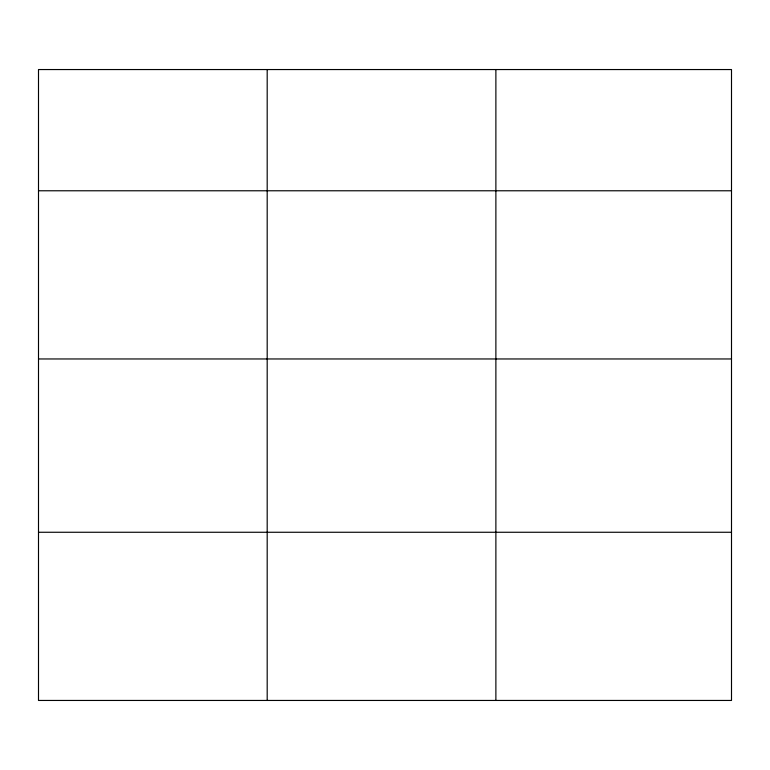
<?xml version="1.0" encoding="UTF-8"?>
<svg xmlns="http://www.w3.org/2000/svg" width="770" height="770" viewBox="0 0 770 770"><rect width="100%" height="100%" fill="white"/><g stroke="black" fill="none" stroke-linecap="round" stroke-linejoin="round"><path stroke-width="1.16" d="M731.5 358.964L731.5 69.55L38.5 69.55L38.5 700.45L731.5 700.45L731.5 358.964L38.5 358.964M38.5 190.777L731.5 190.777M38.5 532.263L731.5 532.263M495.88 69.55L495.88 700.45M267.19 69.55L267.19 700.45"/></g></svg>
